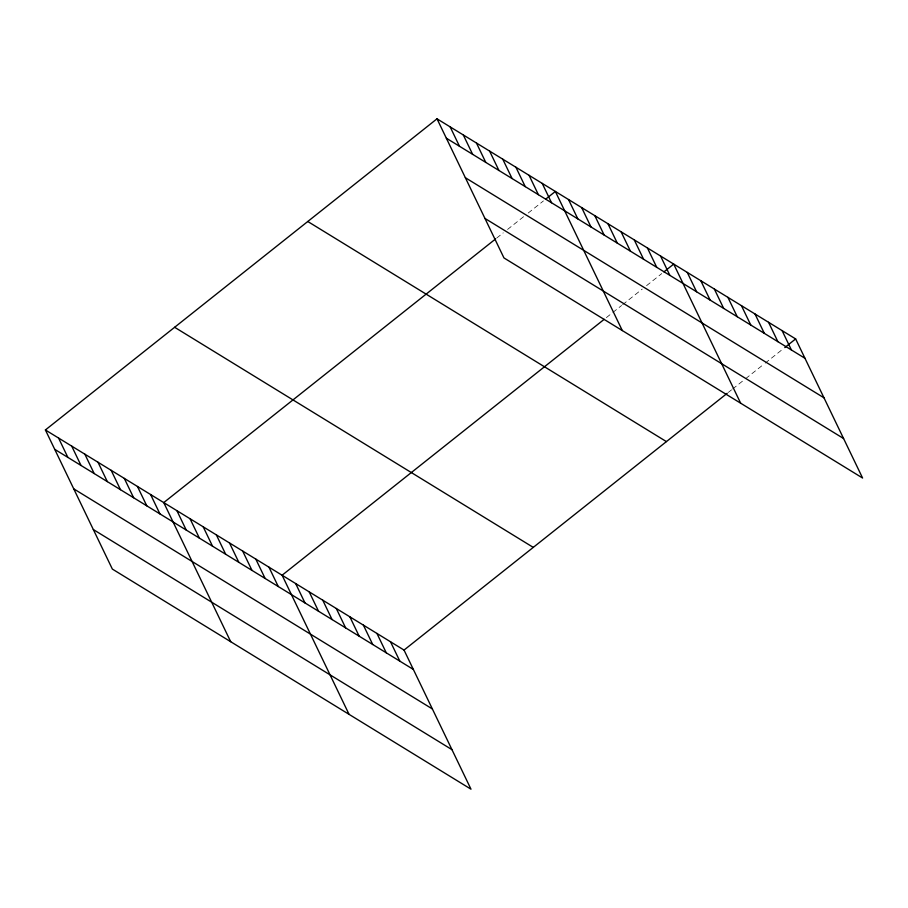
<?xml version="1.0" encoding="UTF-8"?>
<svg xmlns="http://www.w3.org/2000/svg" width="908" height="908" viewBox="0 0 908 908"><rect width="100%" height="100%" fill="white"/><g stroke="black" fill="none" stroke-linecap="round" stroke-linejoin="round"><path stroke-width="0.68" stroke-dasharray="4.54 3.41" d="M496.721 238.044L503.236 232.868M507.572 229.418L523.871 216.479M528.206 213.028L543.415 200.94M606.385 317.584L611.81 313.271M612.9 312.409L621.583 305.508M622.672 304.645L642.217 289.107M646.564 285.657L661.762 273.58M728.318 392.426L731.576 389.838M732.665 388.976L744.605 379.476M745.695 378.613L764.15 363.949M765.24 363.087L783.706 348.422"/><path stroke-width="1.36" d="M45.4 429.961L404.037 650.071L470.991 789.188L112.354 569.078L45.4 429.961L437.009 118.812L795.646 338.922L862.6 478.039L503.963 257.929L437.009 118.812M495.632 238.906L163.746 502.589L230.7 641.706M545.583 199.215L555.356 191.452L622.309 330.569M604.206 319.31L282.104 575.229L349.058 714.346M663.941 271.855L673.713 264.092L740.667 403.209M404.037 650.071L727.229 393.289M784.784 347.56L795.646 338.922M446.339 138.198L804.976 358.297M465.35 177.707L823.987 397.817M484.94 218.419L843.589 438.53M307.778 221.495L666.415 441.606M174.631 327.277L533.268 547.388M54.73 449.335L413.367 669.446M73.741 488.844L432.378 708.955M93.331 529.557L451.98 749.668M782.106 330.614L791.424 349.989M768.554 322.295L777.872 341.669M755.002 313.986L764.332 333.361M741.45 305.667L750.78 325.041M727.91 297.347L737.228 316.722M714.358 289.039L723.676 308.414M700.806 280.72L710.135 300.094M687.265 272.4L696.584 291.774M660.559 256.022L669.888 275.396M647.415 247.952L656.734 267.327M634.261 239.882L643.59 259.257M621.106 231.812L630.436 251.187M607.963 223.731L617.281 243.106M594.808 215.661L604.138 235.036M581.665 207.591L590.983 226.966M568.51 199.522L577.84 218.896M542.212 183.382L551.531 202.756M529.058 175.312L538.387 194.687M515.914 167.242L525.233 186.617M502.76 159.172L512.089 178.547M489.605 151.103L498.935 170.477M476.462 143.033L485.78 162.407M463.307 134.963L472.637 154.337M450.164 126.893L459.482 146.267M390.497 641.752L399.815 661.126M376.945 633.432L386.263 652.818M363.393 625.124L372.723 644.498M349.841 616.804L359.171 636.179M336.3 608.496L345.619 627.871M322.749 600.177L332.067 619.551M309.197 591.857L318.526 611.232M295.656 583.549L304.974 602.923M268.95 567.159L278.279 586.534M255.806 559.09L265.125 578.464M242.652 551.02L251.981 570.394M229.497 542.95L238.827 562.324M216.354 534.88L225.672 554.255M203.199 526.81L212.529 546.185M190.056 518.74L199.374 538.115M176.901 510.671L186.231 530.045M150.603 494.519L159.922 513.894M137.448 486.45L146.778 505.824M124.305 478.38L133.624 497.754M111.151 470.31L120.48 489.684M97.996 462.24L107.326 481.615M84.853 454.17L94.171 473.545M71.698 446.1L81.028 465.475M58.555 438.031L67.873 457.405"/></g></svg>
